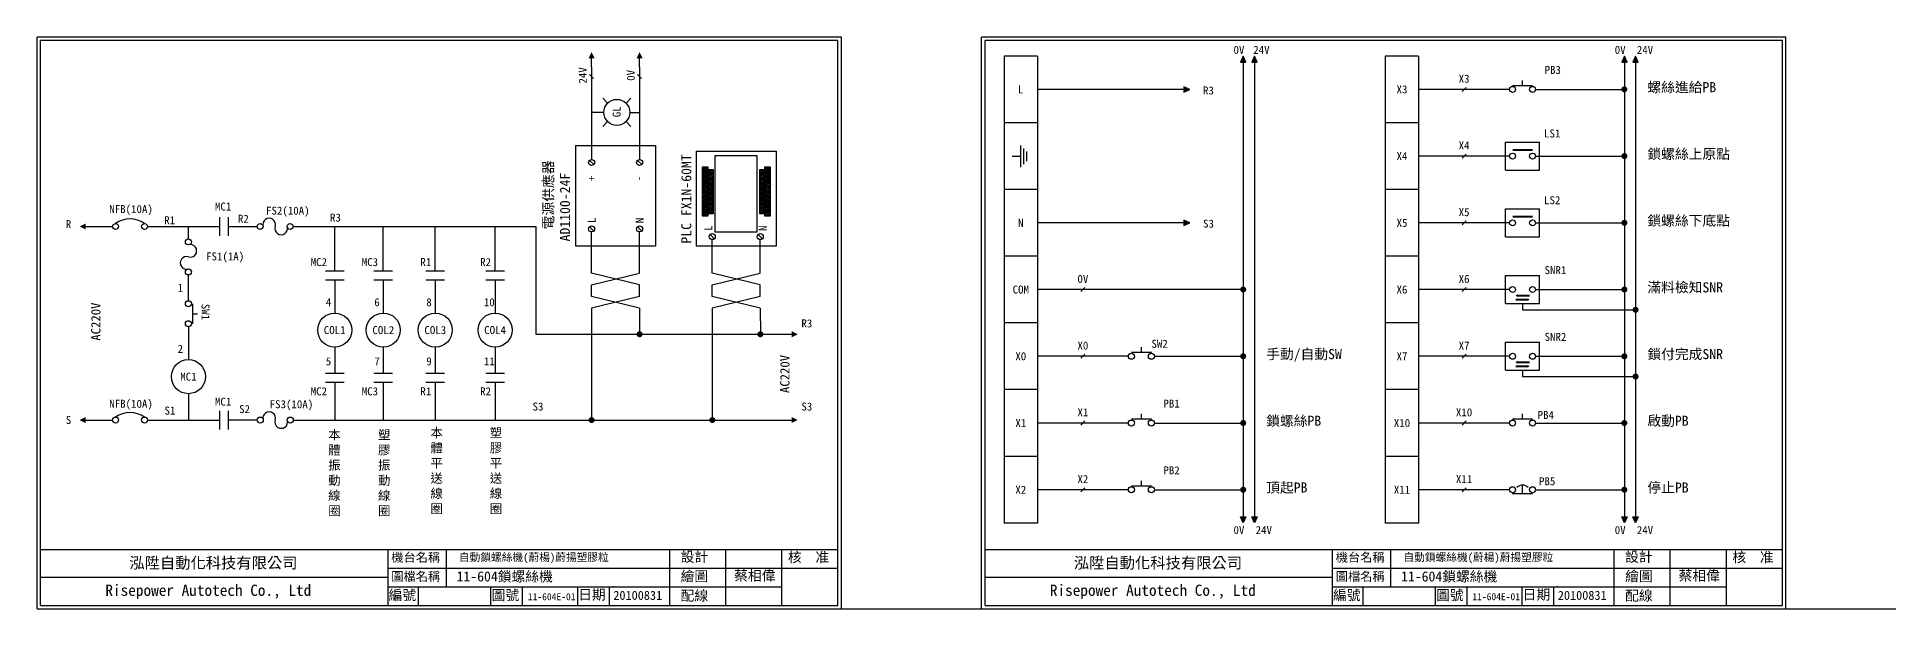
# Model space of a CAD drawing. Extents: x 144 to 2790, y -108 to 96.
# Drawn here: x 144 to 805, y -108 to 96 of the extents above; entities that cross this region are included whole.
import ezdxf
from ezdxf.enums import TextEntityAlignment as Align

# ---------------------------------------------------------------- set-up
doc = ezdxf.new("R2010")
doc.units = 0
doc.layers.get('0').update_dxf_attribs({"linetype": 'CONTINUOUS'})
for name, color, linetype in [('7', 7, 'CONTINUOUS'), ('圖框層', 7, 'CONTINUOUS'), ('實線', 7, 'CONTINUOUS'), ('文字層', 4, 'CONTINUOUS'), ('標尺寸層', 3, 'CONTINUOUS')]:
    doc.layers.add(name, color=color, linetype=linetype)
doc.styles.add('STSL', font='KAIU.TTF')
doc.styles.add('標楷體', font='KAIU.TTF')

# ---------------------------------------------------------------- blocks, each defined once
blk = doc.blocks.new('T')
at = {"layer": '7'}
blk.add_lwpolyline([(0, 0, 3, 0, 0), (0, 3, 0, 0, 0)], format="xyseb", dxfattribs=at)
blk = doc.blocks.new('共用點')
at = {"layer": '7', "const_width": 2.25}
blk.add_lwpolyline([(-1.125, 0, 1), (1.125, 0, 1)], format="xyb", close=True, dxfattribs=at)
blk = doc.blocks.new('鍵頭')
blk.add_hatch(color=256).paths.add_polyline_path([(0, 4.5), (-2, 0), (2, 0)])
for p, q in [((0, 4.5), (-2, 0)), ((-2, 0), (2, 0)), ((2, 0), (0, 4.5))]:
    blk.add_line(p, q)
blk = doc.blocks.new('NO-L')
at = {"layer": '實線'}
blk.add_line((-1.5, 1.5), (1.5, -1.5), dxfattribs=at)
blk.add_attdef('T1', text='', height=6, rotation=90).set_placement((-8, 0), align=Align.MIDDLE_CENTER)

msp = doc.modelspace()

# ---------------------------------------------------------------- linework, layer by layer
for p, q in [((342.02, 85.31), (342.02, 89.45)), ((359.15, 85.31), (359.15, 89.45)), ((501.11, 89.15), (489.21, 89.15)), ((489.21, 89.15), (489.21, -77.44)), ((501.11, 89.15), (501.11, -77.44)), ((574.52, 86.94), (574.52, -75.23)), ((578.52, 86.94), (578.52, -75.23)), ((625.22, 89.15), (625.22, -77.44)), ((637.12, 89.15), (625.22, 89.15)), ((637.12, 89.15), (637.12, -77.44)), ((710.52, 86.94), (710.52, -75.23)), ((714.52, 86.94), (714.52, -75.23)), ((342.02, 85.31), (342.02, 52.24)), ((359.15, 85.31), (359.15, 52.24)), ((553.36, 77.25), (501.11, 77.25)), ((669.54, 77.25), (637.12, 77.25)), ((678.82, 77.25), (710.52, 77.25)), ((346.39, 69.05), (342.02, 69.05)), ((355.67, 69.05), (359.15, 69.05)), ((501.11, 65.35), (489.21, 65.35)), ((637.12, 65.35), (625.22, 65.35)), ((379.38, 55.24), (407.94, 55.24)), ((495.14, 53.34), (492.07, 53.34)), ((669.54, 53.45), (637.12, 53.45)), ((678.82, 53.45), (710.52, 53.45)), ((341.26, 51.92), (342.77, 50.41)), ((358.39, 51.92), (359.91, 50.41)), ((382.06, 48.26), (383.02, 49.16)), ((382.06, 46.5), (383.02, 47.4)), ((382.22, 49), (382.85, 48.41)), ((382.22, 47.24), (382.85, 46.65)), ((383.94, 47.38), (384.9, 48.28)), ((383.94, 45.61), (384.9, 46.52)), ((384.11, 48.12), (384.74, 47.53)), ((384.11, 46.36), (384.74, 45.77)), ((402.47, 47.38), (403.43, 48.28)), ((402.47, 45.61), (403.43, 46.52)), ((402.63, 48.12), (403.26, 47.53)), ((402.63, 46.36), (403.26, 45.77)), ((404.35, 48.26), (405.31, 49.16)), ((404.35, 46.5), (405.31, 47.4)), ((404.52, 49), (405.15, 48.41)), ((404.52, 47.24), (405.15, 46.65)), ((382.06, 44.73), (383.02, 45.63)), ((382.06, 42.97), (383.02, 43.87)), ((382.06, 41.21), (383.02, 42.11)), ((382.06, 39.45), (383.02, 40.35)), ((382.22, 45.48), (382.85, 44.89)), ((382.22, 43.72), (382.85, 43.13)), ((382.22, 41.95), (382.85, 41.37)), ((382.22, 40.19), (382.85, 39.6)), ((383.94, 43.85), (384.9, 44.75)), ((383.94, 42.09), (384.9, 42.99)), ((383.94, 40.33), (384.9, 41.23)), ((384.11, 44.6), (384.74, 44.01)), ((384.11, 42.84), (384.74, 42.25)), ((384.11, 41.07), (384.74, 40.48)), ((402.47, 43.85), (403.43, 44.75)), ((402.47, 42.09), (403.43, 42.99)), ((402.47, 40.33), (403.43, 41.23)), ((402.63, 44.6), (403.26, 44.01)), ((402.63, 42.84), (403.26, 42.25)), ((402.63, 41.07), (403.26, 40.48)), ((404.35, 44.73), (405.31, 45.63)), ((404.35, 42.97), (405.31, 43.87)), ((404.35, 41.21), (405.31, 42.11)), ((404.35, 39.45), (405.31, 40.35)), ((404.52, 45.48), (405.15, 44.89)), ((404.52, 43.72), (405.15, 43.13)), ((404.52, 41.95), (405.15, 41.37)), ((404.52, 40.19), (405.15, 39.6)), ((501.11, 41.55), (489.21, 41.55)), ((637.12, 41.55), (625.22, 41.55)), ((382.06, 37.69), (383.02, 38.59)), ((382.06, 35.92), (383.02, 36.82)), ((382.06, 34.16), (383.02, 35.06)), ((382.06, 32.4), (383.02, 33.3)), ((382.22, 38.43), (382.85, 37.84)), ((382.22, 36.67), (382.85, 36.08)), ((382.22, 34.91), (382.85, 34.32)), ((382.22, 33.14), (382.85, 32.55)), ((383.94, 38.57), (384.9, 39.47)), ((383.94, 36.8), (384.9, 37.71)), ((383.94, 35.04), (384.9, 35.94)), ((383.94, 33.28), (384.9, 34.18)), ((384.11, 39.31), (384.74, 38.72)), ((384.11, 37.55), (384.74, 36.96)), ((384.11, 35.79), (384.74, 35.2)), ((384.11, 34.03), (384.74, 33.44)), ((402.47, 38.57), (403.43, 39.47)), ((402.47, 36.8), (403.43, 37.71)), ((402.47, 35.04), (403.43, 35.94)), ((402.47, 33.28), (403.43, 34.18)), ((402.63, 39.31), (403.26, 38.72)), ((402.63, 37.55), (403.26, 36.96)), ((402.63, 35.79), (403.26, 35.2)), ((402.63, 34.03), (403.26, 33.44)), ((404.35, 37.69), (405.31, 38.59)), ((404.35, 35.92), (405.31, 36.82)), ((404.35, 34.16), (405.31, 35.06)), ((404.35, 32.4), (405.31, 33.3)), ((404.52, 38.43), (405.15, 37.84)), ((404.52, 36.67), (405.15, 36.08)), ((404.52, 34.91), (405.15, 34.32)), ((404.52, 33.14), (405.15, 32.55)), ((161.48, 28.35), (171.09, 28.35)), ((183.58, 28.35), (209.22, 28.35)), ((212.39, 28.35), (222.68, 28.35)), ((341.26, 28.25), (342.77, 26.73)), ((358.39, 28.25), (359.91, 26.73)), ((553.36, 29.65), (501.11, 29.65)), ((669.54, 29.65), (637.12, 29.65)), ((678.82, 29.65), (710.52, 29.65)), ((342.02, 11.65), (342.02, 26.42)), ((359.15, 11.65), (359.15, 26.42)), ((384.33, 25.47), (385.85, 23.96)), ((385.09, 11.65), (385.09, 23.64)), ((401.47, 25.47), (402.98, 23.96)), ((402.22, 11.65), (402.22, 23.64)), ((342.02, 11.65), (342.02, 15.79)), ((342.02, 11.65), (342.02, 15.79)), ((359.15, 11.65), (359.15, 15.79)), ((359.15, 11.65), (359.15, 15.79)), ((385.09, 11.65), (385.09, 15.79)), ((385.09, 11.65), (385.09, 15.79)), ((402.22, 11.65), (402.22, 15.79)), ((402.22, 11.65), (402.22, 15.79)), ((501.11, 17.76), (489.21, 17.76)), ((637.12, 17.76), (625.22, 17.76)), ((342.02, 7.51), (359.15, 11.65)), ((359.15, 7.51), (342.02, 11.65)), ((342.02, 3.37), (342.02, 7.51)), ((342.02, 3.37), (342.02, 7.51)), ((342.02, 3.37), (342.02, 7.51)), ((359.15, 3.37), (359.15, 7.51)), ((359.15, 3.37), (359.15, 7.51)), ((359.15, 3.37), (359.15, 7.51)), ((385.09, 7.51), (402.22, 11.65)), ((402.22, 7.51), (385.09, 11.65)), ((385.09, 3.37), (385.09, 7.51)), ((385.09, 3.37), (385.09, 7.51)), ((385.09, 3.37), (385.09, 7.51)), ((402.22, 3.37), (402.22, 7.51)), ((402.22, 3.37), (402.22, 7.51)), ((402.22, 3.37), (402.22, 7.51)), ((359.15, 3.37), (342.02, -0.77)), ((359.15, -0.77), (342.02, 3.37)), ((402.22, 3.37), (385.09, -0.77)), ((402.22, -0.77), (385.09, 3.37)), ((574.52, 5.86), (501.11, 5.86)), ((669.54, 5.86), (637.12, 5.86)), ((674.18, 0.86), (674.18, -1.37)), ((678.82, 5.86), (710.52, 5.86)), ((342.02, -0.77), (342.02, -40.69)), ((359.15, -0.77), (359.15, -10.08)), ((385.09, -0.77), (385.1, -40.69)), ((402.22, -0.77), (402.23, -10.08)), ((501.11, -6.04), (489.21, -6.04)), ((637.12, -6.04), (625.22, -6.04)), ((674.18, -1.37), (714.52, -1.37)), ((322.17, -10.09), (413.43, -10.09)), ((533.54, -17.94), (501.11, -17.94)), ((542.82, -17.94), (574.52, -17.94)), ((669.54, -17.94), (637.12, -17.94)), ((678.82, -17.94), (710.52, -17.94)), ((674.18, -22.94), (674.18, -25.17)), ((674.18, -25.17), (714.52, -25.17)), ((501.11, -29.84), (489.21, -29.84)), ((637.12, -29.84), (625.22, -29.84)), ((161.48, -40.7), (171.09, -40.7)), ((184.55, -40.7), (209.22, -40.7)), ((235.58, -40.71), (413.43, -40.68)), ((533.54, -41.74), (501.11, -41.74)), ((542.82, -41.74), (574.52, -41.74)), ((669.54, -41.74), (637.12, -41.74)), ((678.82, -41.74), (710.52, -41.74)), ((501.11, -53.64), (489.21, -53.64)), ((637.12, -53.64), (625.22, -53.64)), ((533.54, -65.54), (501.11, -65.54)), ((542.82, -65.54), (574.52, -65.54)), ((669.54, -65.54), (637.12, -65.54)), ((678.82, -65.54), (710.52, -65.54)), ((501.11, -77.44), (489.21, -77.44)), ((637.12, -77.44), (625.22, -77.44))]:
    msp.add_line(p, q)
msp.add_lwpolyline([(379.38, 55.24), (379.38, 21.48), (407.94, 21.48), (407.94, 55.24)])
for points in [[(386.07, 53.65), (400.99, 53.65), (400.99, 26.34), (386.07, 26.34)], [(381.6, 49.59), (383.48, 49.59), (383.48, 47.83), (381.6, 47.83)], [(381.6, 47.83), (383.48, 47.83), (383.48, 46.06), (381.6, 46.06)], [(383.48, 48.71), (385.36, 48.71), (385.36, 46.95), (383.48, 46.95)], [(383.48, 46.95), (385.36, 46.95), (385.36, 45.18), (383.48, 45.18)], [(402.01, 48.71), (403.89, 48.71), (403.89, 46.95), (402.01, 46.95)], [(402.01, 46.95), (403.89, 46.95), (403.89, 45.18), (402.01, 45.18)], [(403.89, 49.59), (405.77, 49.59), (405.77, 47.83), (403.89, 47.83)], [(403.89, 47.83), (405.77, 47.83), (405.77, 46.06), (403.89, 46.06)], [(381.6, 46.06), (383.48, 46.06), (383.48, 44.3), (381.6, 44.3)], [(381.6, 44.3), (383.48, 44.3), (383.48, 42.54), (381.6, 42.54)], [(381.6, 42.54), (383.48, 42.54), (383.48, 40.78), (381.6, 40.78)], [(381.6, 40.78), (383.48, 40.78), (383.48, 39.02), (381.6, 39.02)], [(383.48, 45.18), (385.36, 45.18), (385.36, 43.42), (383.48, 43.42)], [(383.48, 43.42), (385.36, 43.42), (385.36, 41.66), (383.48, 41.66)], [(383.48, 41.66), (385.36, 41.66), (385.36, 39.9), (383.48, 39.9)], [(383.48, 39.9), (385.36, 39.9), (385.36, 38.14), (383.48, 38.14)], [(402.01, 45.18), (403.89, 45.18), (403.89, 43.42), (402.01, 43.42)], [(402.01, 43.42), (403.89, 43.42), (403.89, 41.66), (402.01, 41.66)], [(402.01, 41.66), (403.89, 41.66), (403.89, 39.9), (402.01, 39.9)], [(402.01, 39.9), (403.89, 39.9), (403.89, 38.14), (402.01, 38.14)], [(403.89, 46.06), (405.77, 46.06), (405.77, 44.3), (403.89, 44.3)], [(403.89, 44.3), (405.77, 44.3), (405.77, 42.54), (403.89, 42.54)], [(403.89, 42.54), (405.77, 42.54), (405.77, 40.78), (403.89, 40.78)], [(403.89, 40.78), (405.77, 40.78), (405.77, 39.02), (403.89, 39.02)], [(381.6, 39.02), (383.48, 39.02), (383.48, 37.25), (381.6, 37.25)], [(381.6, 37.25), (383.48, 37.25), (383.48, 35.49), (381.6, 35.49)], [(381.6, 35.49), (383.48, 35.49), (383.48, 33.73), (381.6, 33.73)], [(381.6, 33.73), (383.48, 33.73), (383.48, 31.97), (381.6, 31.97)], [(383.48, 38.14), (385.36, 38.14), (385.36, 36.37), (383.48, 36.37)], [(383.48, 36.37), (385.36, 36.37), (385.36, 34.61), (383.48, 34.61)], [(383.48, 34.61), (385.36, 34.61), (385.36, 32.85), (383.48, 32.85)], [(402.01, 38.14), (403.89, 38.14), (403.89, 36.37), (402.01, 36.37)], [(402.01, 36.37), (403.89, 36.37), (403.89, 34.61), (402.01, 34.61)], [(402.01, 34.61), (403.89, 34.61), (403.89, 32.85), (402.01, 32.85)], [(403.89, 39.02), (405.77, 39.02), (405.77, 37.25), (403.89, 37.25)], [(403.89, 37.25), (405.77, 37.25), (405.77, 35.49), (403.89, 35.49)], [(403.89, 35.49), (405.77, 35.49), (405.77, 33.73), (403.89, 33.73)], [(403.89, 33.73), (405.77, 33.73), (405.77, 31.97), (403.89, 31.97)]]:
    msp.add_lwpolyline(points, close=True)
at = {"const_width": 0.714}
for points in [[(670.61, 55.6), (677.75, 55.6)], [(670.61, 31.8), (677.75, 31.8)]]:
    msp.add_lwpolyline(points, dxfattribs=at)
for points in [[(672.4, 3.71, 1.07, 0, 0), (671.69, 3.71, 0, 0, 0)], [(675.97, 2.29, 1.07, 0, 0), (676.68, 2.29, 0, 0, 0)], [(672.4, -20.09, 1.07, 0, 0), (671.69, -20.09, 0, 0, 0)], [(675.97, -21.51, 1.07, 0, 0), (676.68, -21.51, 0, 0, 0)]]:
    msp.add_lwpolyline(points, format="xyseb")
for centre, radius in [((382.54, 48.71), 0.738), ((382.54, 46.95), 0.738), ((382.54, 48.71), 0.659), ((382.54, 46.95), 0.659), ((384.42, 47.83), 0.738), ((384.42, 46.06), 0.738), ((384.42, 47.83), 0.659), ((384.42, 46.06), 0.659), ((402.95, 47.83), 0.738), ((402.95, 46.06), 0.738), ((402.95, 47.83), 0.659), ((402.95, 46.06), 0.659), ((404.83, 48.71), 0.738), ((404.83, 46.95), 0.738), ((404.83, 48.71), 0.659), ((404.83, 46.95), 0.659), ((382.54, 45.18), 0.738), ((382.54, 43.42), 0.738), ((382.54, 41.66), 0.738), ((382.54, 39.9), 0.738), ((382.54, 45.18), 0.659), ((382.54, 43.42), 0.659), ((382.54, 41.66), 0.659), ((382.54, 39.9), 0.659), ((384.42, 44.3), 0.738), ((384.42, 42.54), 0.738), ((384.42, 40.78), 0.738), ((384.42, 39.02), 0.738), ((384.42, 44.3), 0.659), ((384.42, 42.54), 0.659), ((384.42, 40.78), 0.659), ((384.42, 39.02), 0.659), ((402.95, 44.3), 0.738), ((402.95, 42.54), 0.738), ((402.95, 40.78), 0.738), ((402.95, 39.02), 0.738), ((402.95, 44.3), 0.659), ((402.95, 42.54), 0.659), ((402.95, 40.78), 0.659), ((402.95, 39.02), 0.659), ((404.83, 45.18), 0.738), ((404.83, 43.42), 0.738), ((404.83, 41.66), 0.738), ((404.83, 39.9), 0.738), ((404.83, 45.18), 0.659), ((404.83, 43.42), 0.659), ((404.83, 41.66), 0.659), ((404.83, 39.9), 0.659), ((382.54, 38.14), 0.738), ((382.54, 36.37), 0.738), ((382.54, 34.61), 0.738), ((382.54, 32.85), 0.738), ((382.54, 38.14), 0.659), ((382.54, 36.37), 0.659), ((382.54, 34.61), 0.659), ((382.54, 32.85), 0.659), ((384.42, 37.25), 0.738), ((384.42, 35.49), 0.738), ((384.42, 33.73), 0.738), ((384.42, 37.25), 0.659), ((384.42, 35.49), 0.659), ((384.42, 33.73), 0.659), ((402.95, 37.25), 0.738), ((402.95, 35.49), 0.738), ((402.95, 33.73), 0.738), ((402.95, 37.25), 0.659), ((402.95, 35.49), 0.659), ((402.95, 33.73), 0.659), ((404.83, 38.14), 0.738), ((404.83, 36.37), 0.738), ((404.83, 34.61), 0.738), ((404.83, 32.85), 0.738), ((404.83, 38.14), 0.659), ((404.83, 36.37), 0.659), ((404.83, 34.61), 0.659), ((404.83, 32.85), 0.659)]:
    msp.add_circle(centre, radius)
for centre, start, end in [((226.97, 29.02), 342.51014, 197.48986), ((231.25, 27.67), 162.51014, 17.48986), ((198.85, 19.64), 252.51014, 107.48986), ((197.5, 15.35), 72.51014, 287.48986), ((227.01, -40.03), 342.51014, 197.48986), ((231.3, -41.38), 162.51014, 17.48986)]:
    msp.add_arc(centre, 2.25, start, end)
at = {"layer": '7'}
for p, q in [((674.18, 78.68), (674.18, 80.47)), ((670.61, 78.68), (677.75, 78.68)), ((199.6, 0.8), (199.6, -6.34)), ((199.6, -2.77), (201.38, -2.77)), ((534.61, -16.52), (541.75, -16.52)), ((538.18, -16.52), (538.18, -14.73)), ((538.18, -40.31), (538.18, -38.53)), ((674.18, -40.31), (674.18, -38.53)), ((534.61, -40.31), (541.75, -40.31)), ((670.61, -40.31), (677.75, -40.31)), ((534.61, -64.11), (541.75, -64.11)), ((538.18, -64.11), (538.18, -62.33)), ((670.61, -66.92), (677.75, -66.92))]:
    msp.add_line(p, q, dxfattribs=at)
for centre, radius in [((351.03, 69.05), 4.64), ((670.61, 77.25), 1.07), ((677.75, 77.25), 1.07), ((670.61, 53.45), 1.07), ((677.75, 53.45), 1.07), ((172.16, 28.35), 1.07), ((182.51, 28.35), 1.07), ((670.61, 29.65), 1.07), ((677.75, 29.65), 1.07), ((670.61, 5.86), 1.07), ((670.61, 5.86), 1.07), ((677.75, 5.86), 1.07), ((677.75, 5.86), 1.07), ((198.17, 0.8), 1.07), ((198.17, -6.34), 1.07), ((534.61, -17.94), 1.07), ((541.75, -17.94), 1.07), ((670.61, -17.94), 1.07), ((670.61, -17.94), 1.07), ((677.75, -17.94), 1.07), ((677.75, -17.94), 1.07), ((172.16, -40.7), 1.07), ((182.51, -40.7), 1.07), ((534.61, -41.74), 1.07), ((541.75, -41.74), 1.07), ((670.61, -41.74), 1.07), ((677.75, -41.74), 1.07), ((534.61, -65.54), 1.07), ((541.75, -65.54), 1.07), ((670.61, -65.54), 1.07), ((677.75, -65.54), 1.07)]:
    msp.add_circle(centre, radius, dxfattribs=at)
at = {"layer": '圖框層', "color": 7}
for p, q in [((431.16, 95.91), (144.16, 95.91)), ((144.16, -108.06), (144.16, 95.91)), ((429.91, 94.66), (145.41, 94.66)), ((145.41, -106.81), (145.41, 94.66)), ((429.91, -106.81), (429.91, 94.66)), ((431.16, -108.06), (431.16, 95.91)), ((768.16, 95.91), (481.16, 95.91)), ((481.16, -108.06), (481.16, 95.91)), ((766.91, 94.66), (482.41, 94.66)), ((482.41, -106.81), (482.41, 94.66)), ((766.91, -106.81), (766.91, 94.66)), ((768.16, -108.06), (768.16, 95.91)), ((145.41, -86.81), (255.89, -86.81)), ((255.89, -86.81), (429.91, -86.81)), ((269.43, -106.81), (269.43, -86.81)), ((369.91, -106.81), (369.91, -86.81)), ((389.91, -106.81), (389.91, -86.81)), ((409.91, -106.81), (409.91, -86.81)), ((482.41, -86.81), (592.89, -86.81)), ((592.89, -86.81), (766.91, -86.81)), ((606.43, -106.81), (606.43, -86.81)), ((706.91, -106.81), (706.91, -86.81)), ((726.91, -106.81), (726.91, -86.81)), ((746.91, -106.81), (746.91, -86.81)), ((269.43, -93.48), (429.91, -93.48)), ((606.43, -93.48), (766.91, -93.48)), ((269.43, -100.14), (409.91, -100.14)), ((280.31, -106.81), (280.31, -100.06)), ((306.08, -106.81), (306.08, -100.14)), ((317.39, -106.81), (317.39, -100.14)), ((606.43, -100.14), (746.91, -100.14)), ((617.31, -106.81), (617.31, -100.06)), ((643.08, -106.81), (643.08, -100.14)), ((654.39, -106.81), (654.39, -100.14)), ((144.16, -108.06), (431.16, -108.06)), ((145.41, -106.81), (429.91, -106.81)), ((481.16, -108.06), (768.16, -108.06)), ((482.41, -106.81), (766.91, -106.81))]:
    msp.add_line(p, q, dxfattribs=at)
at = {"layer": '圖框層', "color": 4}
for p in [(349.7, -100.14), (686.7, -100.14)]:
    msp.add_point(p, dxfattribs=at)
at = {"layer": '實線'}
for p, q in [((341.31, 82.54), (342.73, 81.11)), ((358.44, 82.54), (359.87, 81.11)), ((347.75, 72.33), (345.98, 74.1)), ((354.31, 72.33), (356.08, 74.1)), ((347.75, 65.77), (345.98, 64)), ((354.31, 65.77), (356.08, 64)), ((336.31, 57.18), (336.31, 21.48)), ((336.31, 57.18), (364.86, 57.18)), ((364.86, 57.18), (364.86, 21.48)), ((495.14, 49.47), (495.14, 57.2)), ((496.21, 50.54), (496.21, 56.13)), ((497.28, 51.62), (497.28, 55.06)), ((654.04, 54.17), (652.62, 52.74)), ((668.12, 58.45), (680.25, 58.45)), ((668.12, 48.46), (668.12, 58.45)), ((668.12, 48.46), (680.25, 48.46)), ((668.12, 34.65), (680.25, 34.65)), ((668.12, 24.66), (668.12, 34.65)), ((654.04, 30.37), (652.62, 28.94)), ((336.31, 21.48), (364.86, 21.48)), ((668.12, 24.66), (680.25, 24.66)), ((668.12, 10.85), (680.25, 10.85)), ((668.12, 10.85), (680.25, 10.85)), ((668.12, 0.86), (668.12, 10.85)), ((668.12, 0.86), (668.12, 10.85)), ((654.04, 6.57), (652.62, 5.14)), ((668.12, 0.86), (680.25, 0.86)), ((668.12, 0.86), (680.25, 0.86)), ((668.12, -12.95), (680.25, -12.95)), ((668.12, -12.95), (680.25, -12.95)), ((668.12, -22.94), (668.12, -12.95)), ((668.12, -22.94), (668.12, -12.95)), ((668.12, -22.94), (680.25, -22.94)), ((668.12, -22.94), (680.25, -22.94)), ((654.04, -64.83), (652.62, -66.26))]:
    msp.add_line(p, q, dxfattribs=at)
for points in [[(680.25, 48.46), (680.25, 58.45)], [(680.25, 24.66), (680.25, 34.65)], [(680.25, 0.86), (680.25, 10.85)], [(680.25, 0.86), (680.25, 10.85)], [(680.25, -22.94), (680.25, -12.95)], [(680.25, -22.94), (680.25, -12.95)]]:
    msp.add_lwpolyline(points, dxfattribs=at)
at = {"layer": '實線', "const_width": 0.714}
for points in [[(671.69, 2.29), (675.97, 2.29)], [(672.4, 3.71), (676.68, 3.71)], [(672.4, -20.09), (676.68, -20.09)], [(671.69, -21.51), (675.97, -21.51)]]:
    msp.add_lwpolyline(points, dxfattribs=at)
at = {"layer": '實線'}
for centre in [(342.02, 51.16), (359.15, 51.16), (223.75, 28.35), (234.46, 28.35), (342.02, 27.49), (359.15, 27.49), (198.17, 22.85), (385.09, 24.72), (402.22, 24.72), (198.17, 12.14), (223.8, -40.7), (234.51, -40.7)]:
    msp.add_circle(centre, 1.07, dxfattribs=at)
at = {"layer": '標尺寸層', "color": 7}
for p, q in [((183.58, 28.35), (184.55, 28.35)), ((198.17, 23.92), (198.17, 28.35)), ((209.22, 31.69), (209.22, 25.01)), ((212.39, 31.69), (212.39, 25.01)), ((235.53, 28.35), (322.17, 28.35)), ((250.36, 12.37), (250.36, 28.35)), ((267.7, 12.37), (267.7, 28.35)), ((286.26, 12.37), (286.26, 28.35)), ((307.59, 12.37), (307.59, 28.35)), ((322.17, 28.35), (322.17, -10.09)), ((198.17, 1.87), (198.17, 11.07)), ((253.7, 12.37), (247.03, 12.37)), ((253.7, 9.2), (247.03, 9.2)), ((250.36, 9.2), (250.36, -2.53)), ((271.04, 12.37), (264.37, 12.37)), ((271.04, 9.2), (264.37, 9.2)), ((267.7, 9.2), (267.7, -2.53)), ((289.59, 12.37), (282.92, 12.37)), ((289.59, 9.2), (282.92, 9.2)), ((286.26, 9.2), (286.26, -2.53)), ((310.92, 12.37), (304.25, 12.37)), ((310.92, 9.2), (304.25, 9.2)), ((307.59, 9.2), (307.59, -2.53)), ((198.17, -7.41), (198.17, -19.14)), ((250.36, -14.67), (250.36, -24.09)), ((267.7, -14.67), (267.7, -24.09)), ((286.26, -14.67), (286.26, -24.09)), ((307.59, -14.67), (307.59, -24.09)), ((253.7, -24.09), (247.03, -24.09)), ((271.04, -24.09), (264.37, -24.09)), ((289.59, -24.09), (282.92, -24.09)), ((310.92, -24.09), (304.25, -24.09)), ((198.17, -31.28), (198.17, -40.7)), ((253.7, -27.27), (247.03, -27.27)), ((250.36, -27.27), (250.37, -40.71)), ((271.04, -27.27), (264.37, -27.27)), ((267.7, -27.27), (267.71, -40.7)), ((289.59, -27.27), (282.92, -27.27)), ((286.26, -27.27), (286.26, -40.7)), ((310.92, -27.27), (304.25, -27.27)), ((307.59, -27.27), (307.59, -40.7)), ((209.22, -37.37), (209.22, -44.04)), ((212.39, -37.37), (212.39, -44.04)), ((183.58, -40.7), (184.55, -40.7)), ((222.73, -40.7), (212.39, -40.7)), ((674.18, -66.92), (674.18, -63.91)), ((290.21, -100.14), (290.21, -86.81)), ((627.21, -100.14), (627.21, -86.81)), ((269.43, -96.81), (145.41, -96.81)), ((606.43, -96.81), (482.41, -96.81)), ((337.09, -106.81), (337.09, -100.14)), ((348.36, -106.81), (348.36, -100.14)), ((674.09, -106.81), (674.09, -100.14)), ((685.36, -106.81), (685.36, -100.14)), ((431.16, -108.06), (481.16, -108.06)), ((768.16, -108.06), (818.16, -108.06))]:
    msp.add_line(p, q, dxfattribs=at)
for centre in [(250.36, -8.6), (267.7, -8.6), (286.26, -8.6), (307.59, -8.6), (198.17, -25.21)]:
    msp.add_circle(centre, 6.07, dxfattribs=at)
for centre, radius, start, end in [((177.34, 21.99), 9.05, 55.1286, 124.8714), ((177.34, -47.06), 9.05, 55.1286, 124.8714), ((674.18, -66.94), 3.02, 48.18817, 131.81183)]:
    msp.add_arc(centre, radius, start, end, dxfattribs=at)

# ---------------------------------------------------------------- block references
at = {"xscale": 0.4759799999999927, "yscale": 0.475980000000007, "zscale": 0.47598}
for name, p in [('鍵頭', (574.52, 86.94)), ('鍵頭', (578.52, 86.94)), ('鍵頭', (710.52, 86.94)), ('鍵頭', (714.52, 86.94)), ('共用點', (710.52, 77.25)), ('共用點', (710.52, 53.45)), ('共用點', (710.52, 29.65)), ('共用點', (574.52, 5.86)), ('共用點', (710.52, 5.86)), ('共用點', (359.15, -10.08)), ('共用點', (402.23, -10.08)), ('共用點', (574.52, -17.94)), ('共用點', (342.02, -40.69)), ('共用點', (385.1, -40.69)), ('共用點', (574.52, -41.74)), ('共用點', (574.52, -65.54))]:
    msp.add_blockref(name, p, dxfattribs=at)
at = {"xscale": 0.475980000000007, "yscale": 0.475980000000007, "zscale": 0.47598, "rotation": 270}
for p, values in [((653.33, 77.25), {'T1': 'X3'}), ((517.32, 5.86), {'T1': '0V'}), ((517.32, -17.94), {'T1': 'X0'}), ((653.33, -17.94), {'T1': 'X7'}), ((517.32, -41.74), {'T1': 'X1'}), ((653.33, -41.74), {'T1': 'X10'}), ((517.32, -65.54), {'T1': 'X2'})]:
    msp.add_blockref('NO-L', p, dxfattribs=at).add_auto_attribs(values)
at = {"yscale": 0.475980000000007, "zscale": 0.47598}
for name, p, xscale, rotation in [('鍵頭', (553.36, 77.25), 0.475980000000007, 270), ('鍵頭', (553.36, 29.65), 0.475980000000007, 270), ('共用點', (714.52, -1.37), 0.475980000000007, 270), ('共用點', (710.52, -17.94), 0.475980000000007, 270), ('共用點', (714.52, -25.17), 0.475980000000007, 270), ('共用點', (710.52, -41.74), 0.475980000000007, 270), ('共用點', (710.52, -65.54), 0.475980000000007, 270), ('鍵頭', (574.52, -75.23), -0.4759799999999927, 180), ('鍵頭', (578.52, -75.23), -0.4759799999999927, 180), ('鍵頭', (710.52, -75.23), -0.4759799999999927, 180), ('鍵頭', (714.52, -75.23), -0.4759799999999927, 180)]:
    msp.add_blockref(name, p, dxfattribs=dict(at, xscale=xscale, rotation=rotation))
at = {"color": 7, "xscale": 0.7139700000000033, "yscale": 0.7139700000000033, "zscale": 0.71397}
for p, rotation in [((161.48, 28.35), 90), ((413.43, -10.09), 270), ((161.48, -40.7), 90), ((413.43, -40.68), 270)]:
    msp.add_blockref('T', p, dxfattribs=dict(at, rotation=rotation))
at = {"layer": '實線', "xscale": 0.7139700000000175, "yscale": 0.7139700000000033, "zscale": 0.71397}
for p in [(342.02, 88.33), (359.15, 88.33)]:
    msp.add_blockref('T', p, dxfattribs=at)

# ---------------------------------------------------------------- texts
for s, p in [('0V', (574.95, 91.34)), ('0V', (710.96, 91.34)), ('R3', (564.07, 76.85)), ('S3', (564.07, 29.36)), ('0V', (574.95, -79.93)), ('0V', (710.96, -79.93))]:
    msp.add_text(s, height=2.856).set_placement(p, align=Align.MIDDLE_RIGHT)
for p in [(578.1, 91.34), (714.96, 91.34), (578.95, -79.93), (714.96, -79.93)]:
    msp.add_text('24V', height=2.856).set_placement(p, align=Align.MIDDLE_LEFT)
for s, height, p in [('L', 2.86, (495.16, 77.25)), ('N', 2.86, (495.16, 29.65)), ('COM', 2.856, (495.16, 5.86)), ('X0', 2.856, (495.16, -17.94)), ('X1', 2.856, (495.16, -41.74)), ('X2', 2.856, (495.16, -65.54))]:
    msp.add_text(s, height=height).set_placement(p, align=Align.MIDDLE_CENTER)
at = {"color": 7}
for s, height, p in [('GL', 2.856, (350.97, 69.25)), ('AC220V', 3.332, (165.12, -5.59)), ('AC220V', 3.332, (410.97, -24.26))]:
    msp.add_text(s, height=height, rotation=90, dxfattribs=at).set_placement(p, align=Align.MIDDLE_CENTER)
for s, height, p in [('NFB(10A)', 2.856, (177.71, 34.56)), ('MC1', 2.856, (210.55, 35.47)), ('FS2(10A)', 2.856, (233.64, 34)), ('R', 2.86, (155.38, 29.18)), ('R1', 2.856, (191.49, 30.57)), ('R2', 2.856, (217.77, 31.11)), ('R3', 2.856, (250.64, 31.51)), ('FS1(1A)', 2.856, (211.27, 17.68)), ('MC2', 2.856, (244.71, 15.65)), ('MC3', 2.856, (262.93, 15.65)), ('R1', 2.856, (282.87, 15.65)), ('R2', 2.856, (304.2, 15.65)), ('1', 2.86, (195.29, 6.51)), ('4', 2.86, (248.16, 1.33)), ('6', 2.86, (265.47, 1.33)), ('8', 2.86, (284.02, 1.33)), ('10', 2.856, (305.51, 1.33)), ('R3', 2.856, (418.82, -6.21)), ('COL1', 2.856, (250.36, -8.6)), ('COL2', 2.856, (267.7, -8.6)), ('COL3', 2.856, (286.26, -8.6)), ('COL4', 2.856, (307.59, -8.6)), ('2', 2.86, (195.29, -15.29)), ('5', 2.86, (248.16, -19.73)), ('7', 2.86, (265.47, -19.73)), ('9', 2.86, (284.02, -19.73)), ('11', 2.856, (305.51, -19.73)), ('MC1', 2.856, (198.17, -25.21)), ('MC1', 2.856, (210.55, -34.12)), ('MC2', 2.856, (244.71, -30.44)), ('MC3', 2.856, (262.93, -30.44)), ('R1', 2.856, (282.87, -30.44)), ('R2', 2.856, (304.2, -30.44)), ('S', 2.86, (155.38, -40.66)), ('NFB(10A)', 2.856, (177.71, -34.87)), ('S1', 2.856, (191.6, -37.31)), ('S2', 2.856, (218.21, -36.78)), ('FS3(10A)', 2.856, (234.92, -35.05)), ('S3', 2.856, (322.9, -35.87)), ('S3', 2.856, (418.82, -35.87))]:
    msp.add_text(s, height=height, dxfattribs=at).set_placement(p, align=Align.MIDDLE_CENTER)
for tag, text, p in [('X3', 'X3', (631.17, 77.25)), ('X4', 'X4', (631.17, 53.45)), ('X4', 'R1', (653.33, 57.26)), ('X5', 'R1', (653.33, 33.46)), ('X5', 'X5', (631.17, 29.65)), ('X6', 'X6', (631.17, 5.86)), ('X6', 'R1', (653.33, 9.66)), ('X7', 'X7', (631.17, -17.94)), ('X10', 'X10', (631.17, -41.74)), ('X11', 'X11', (631.17, -65.54)), ('X11', 'R1', (653.33, -61.73))]:
    msp.add_attdef(tag, text=text, height=2.856).set_placement(p, align=Align.MIDDLE_CENTER)
at = {"layer": '7'}
for tag, text, p in [('PB3', 'ES-1', (682.06, 84.18)), ('LS1', 'CYS-1', (681.87, 61.52)), ('LS2', 'CYS-1', (681.87, 37.72)), ('SNR1', 'ES-1', (682.06, 12.78)), ('SW2', 'PB-1', (541.78, -13.49)), ('SNR2', 'ES-1', (682.06, -11.02)), ('PB1', 'ES-1', (546.05, -34.82)), ('PB4', 'PB-1', (679.57, -38.87)), ('PB2', 'ES-1', (546.05, -58.62)), ('PB5', 'ES-1', (680.06, -62.51))]:
    msp.add_attdef(tag, text=text, height=2.856, dxfattribs=at).set_placement(p, align=Align.MIDDLE_LEFT)
msp.add_attdef('SW1', text='PB-1', height=2.856, rotation=270, dxfattribs=at).set_placement((204.27, 0.79), align=Align.MIDDLE_LEFT)
at = {"layer": '圖框層', "color": 4, "style": 'STSL'}
for s, height, p in [('螺絲進給PB', 3.6, (718.73, 76.24)), ('鎖螺絲上原點', 3.6, (718.73, 52.44)), ('鎖螺絲下底點', 3.6, (718.73, 28.64)), ('滿料檢知SNR', 3.6, (718.73, 4.84)), ('手動/自動SW', 3.6, (582.72, -18.96)), ('鎖付完成SNR', 3.6, (718.73, -18.96)), ('鎖螺絲PB', 3.6, (582.72, -42.75)), ('啟動PB', 3.6, (718.73, -42.75)), ('頂起PB', 3.6, (582.72, -66.55)), ('停止PB', 3.6, (718.73, -66.55)), ('泓陞自動化科技有限公司', 4, (177.09, -93.62)), ('自動鎖螺絲機(蔚楊)蔚揚塑膠粒', 2.8, (294.69, -91.02)), ('設計', 3.6, (373.79, -91.27)), ('核  准', 3.6, (412.07, -91.41)), ('泓陞自動化科技有限公司', 4, (514.09, -93.62)), ('自動鎖螺絲機(蔚楊)蔚揚塑膠粒', 2.8, (631.69, -91.02)), ('設計', 3.6, (710.79, -91.27)), ('核  准', 3.6, (749.07, -91.41)), ('11-604鎖螺絲機', 3.6, (293.85, -98.26)), ('繪圖', 3.6, (373.79, -98.18)), ('11-604鎖螺絲機', 3.6, (630.85, -98.26)), ('繪圖', 3.6, (710.79, -98.18)), ('Risepower Autotech Co., Ltd', 4, (168.53, -103.39)), ('編號', 3.6, (269.59, -104.9)), ('圖號', 3.6, (306.35, -104.9)), ('日期', 3.6, (337.23, -104.73)), ('配線', 3.6, (373.79, -105.09)), ('Risepower Autotech Co., Ltd', 4, (505.53, -103.39)), ('編號', 3.6, (606.59, -104.9)), ('圖號', 3.6, (643.35, -104.9)), ('日期', 3.6, (674.23, -104.73)), ('配線', 3.6, (710.79, -105.09))]:
    msp.add_text(s, height=height, dxfattribs=at).set_placement(p)
for s, p in [('PLC FX1N-60MT', (377.6, 22.24)), ('電源供應器', (328.37, 27.35)), ('AD1100-24F', (334.3, 23.02))]:
    msp.add_text(s, height=3.6, rotation=90, dxfattribs=at).set_placement(p)
at = {"layer": '實線'}
for s, p in [('24V', (338.87, 82.24)), ('0V', (356, 82.24))]:
    msp.add_text(s, height=2.856, rotation=90, dxfattribs=at).set_placement(p, align=Align.MIDDLE_CENTER)
for s, p in [('+', (342.07, 44.53)), ('-', (358.85, 44.48)), ('L', (342.05, 29.57)), ('N', (359.18, 29.51)), ('L', (383.65, 26.79)), ('N', (403.12, 26.74))]:
    msp.add_text(s, height=2.86, rotation=90, dxfattribs=at).set_placement(p, align=Align.MIDDLE_LEFT)
at = {"layer": '文字層', "color": 4, "style": 'STSL'}
for s, height, p in [('機台名稱', 3.2, (270.55, -91.25)), ('機台名稱', 3.2, (607.55, -91.25)), ('圖檔名稱', 3.2, (270.55, -98.04)), ('蔡相偉', 3.6, (392.88, -97.98)), ('圖檔名稱', 3.2, (607.55, -98.04)), ('蔡相偉', 3.6, (729.88, -97.98)), ('11-604E-01', 2.5, (319.28, -104.94)), ('20100831', 3.2, (349.78, -104.81)), ('11-604E-01', 2.5, (656.28, -104.94)), ('20100831', 3.2, (686.78, -104.81))]:
    msp.add_text(s, height=height, dxfattribs=at).set_placement(p)
at = {"layer": '標尺寸層', "color": 0, "char_height": 3.25, "width": 4.1791, "attachment_point": 1, "style": '標楷體'}
for s, insert in [('{\\T1.1;本體\\P振動\\P\\pt6.5;線圈}', (248.04, -44.3)), ('{\\T1.1;塑膠\\P振動\\P\\pt6.5;線圈}', (265.81, -44.3)), ('\\pt6.5;{\\T1.1;本體\\P平\\P送\\P線圈}', (284.52, -43.55)), ('\\pt6.5;{\\T1.1;塑\\P膠\\P平送線圈}', (305.7, -43.55))]:
    msp.add_mtext(s, dxfattribs=dict(at, insert=insert))

doc.saveas('drawing.dxf')
